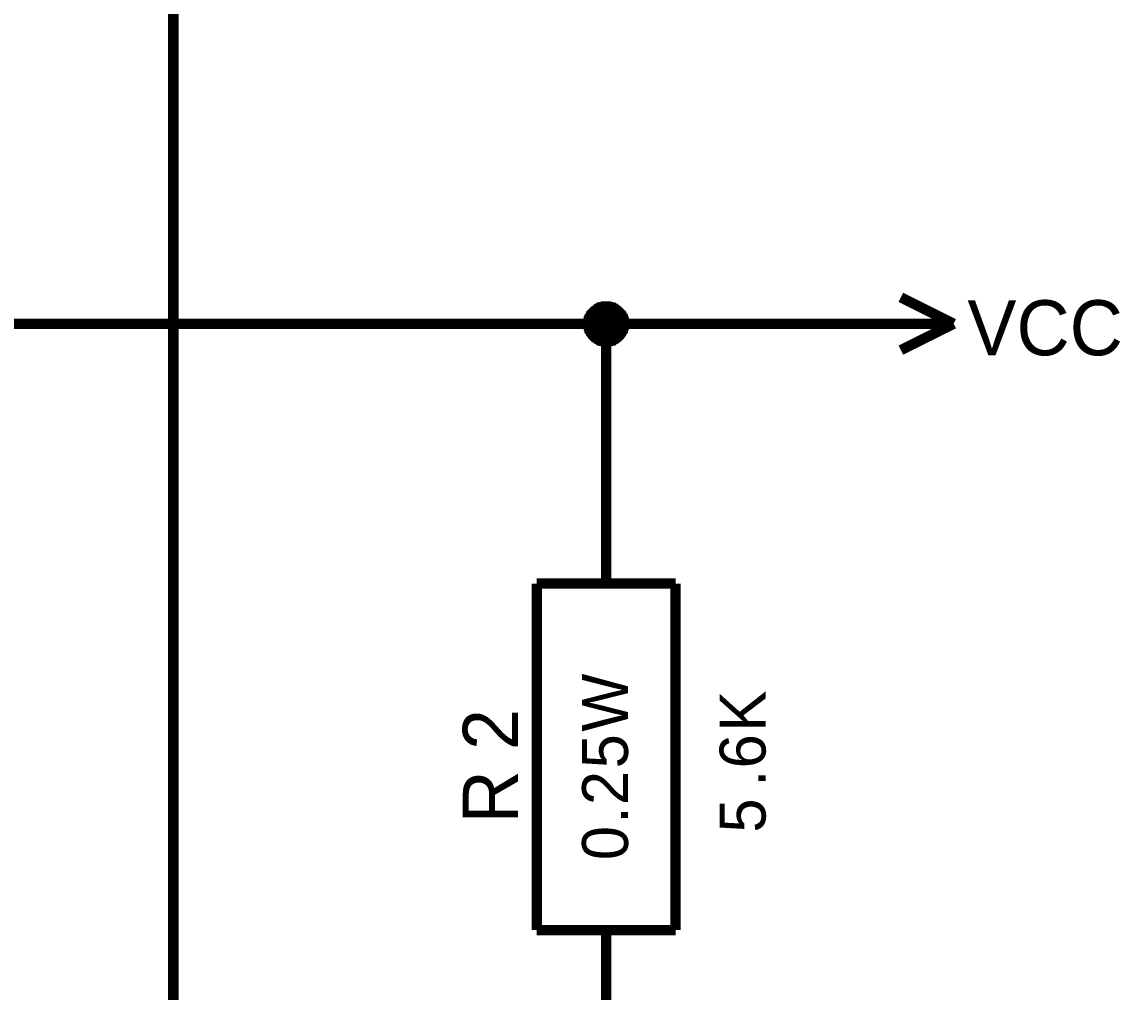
# Model space of a CAD drawing. Header units: millimetres. Extents: x 0 to 420, y 0 to 297.
# Drawn here: x 248.12 to 279.82, y 80.71 to 108.71 of the extents above; entities that cross this region are included whole.
import ezdxf

# ---------------------------------------------------------------- set-up
doc = ezdxf.new("R2010")
doc.units = ezdxf.units.MM
doc.layers.add('Sheet', color=255, linetype='Continuous')

msp = doc.modelspace()

# ---------------------------------------------------------------- linework, layer by layer
at = {"layer": 'Sheet'}
for points, const_width in [([(252.487, 117.485), (252.487, 74.995)], 0.3), ([(275.013, 99.999), (273.49, 100.761)], 0.3), ([(264.47, 99.999), (264.47, 100.032), (264.47, 100.049), (264.47, 100.082), (264.486, 100.098), (264.486, 100.132), (264.486, 100.148), (264.503, 100.165), (264.503, 100.198), (264.519, 100.214), (264.536, 100.231), (264.552, 100.264), (264.552, 100.281), (264.569, 100.297), (264.585, 100.314), (264.602, 100.33), (264.619, 100.347), (264.635, 100.363), (264.652, 100.38), (264.685, 100.396), (264.701, 100.413), (264.718, 100.43), (264.734, 100.43), (264.767, 100.446), (264.784, 100.463), (264.801, 100.463), (264.834, 100.479), (264.85, 100.479), (264.883, 100.479), (264.9, 100.496), (264.933, 100.496), (264.95, 100.496), (264.983, 100.496)], 0.3), ([(264.47, 99.999), (264.47, 100.032), (264.47, 100.049), (264.47, 100.082), (264.486, 100.098), (264.486, 100.132), (264.486, 100.148), (264.503, 100.165), (264.503, 100.198), (264.519, 100.214), (264.536, 100.231), (264.552, 100.264), (264.552, 100.281), (264.569, 100.297), (264.585, 100.314), (264.602, 100.33), (264.619, 100.347), (264.635, 100.363), (264.652, 100.38), (264.685, 100.396), (264.701, 100.413), (264.718, 100.43), (264.734, 100.43), (264.767, 100.446), (264.784, 100.463), (264.801, 100.463), (264.834, 100.479), (264.85, 100.479), (264.883, 100.479), (264.9, 100.496), (264.933, 100.496), (264.95, 100.496), (264.983, 100.496)], 0.3), ([(264.47, 99.999), (264.47, 100.032), (264.47, 100.049), (264.47, 100.082), (264.486, 100.098), (264.486, 100.132), (264.486, 100.148), (264.503, 100.165), (264.503, 100.198), (264.519, 100.214), (264.536, 100.231), (264.552, 100.264), (264.552, 100.281), (264.569, 100.297), (264.585, 100.314), (264.602, 100.33), (264.619, 100.347), (264.635, 100.363), (264.652, 100.38), (264.685, 100.396), (264.701, 100.413), (264.718, 100.43), (264.734, 100.43), (264.767, 100.446), (264.784, 100.463), (264.801, 100.463), (264.834, 100.479), (264.85, 100.479), (264.883, 100.479), (264.9, 100.496), (264.933, 100.496), (264.95, 100.496), (264.983, 100.496)], 0.3), ([(264.47, 99.999), (264.47, 100.032), (264.47, 100.049), (264.47, 100.082), (264.486, 100.098), (264.486, 100.132), (264.486, 100.148), (264.503, 100.165), (264.503, 100.198), (264.519, 100.214), (264.536, 100.231), (264.552, 100.264), (264.552, 100.281), (264.569, 100.297), (264.585, 100.314), (264.602, 100.33), (264.619, 100.347), (264.635, 100.363), (264.652, 100.38), (264.685, 100.396), (264.701, 100.413), (264.718, 100.43), (264.734, 100.43), (264.767, 100.446), (264.784, 100.463), (264.801, 100.463), (264.834, 100.479), (264.85, 100.479), (264.883, 100.479), (264.9, 100.496), (264.933, 100.496), (264.95, 100.496), (264.983, 100.496)], 0.3), ([(264.47, 99.999), (264.47, 100.032), (264.47, 100.049), (264.47, 100.082), (264.486, 100.098), (264.486, 100.132), (264.486, 100.148), (264.503, 100.165), (264.503, 100.198), (264.519, 100.214), (264.536, 100.231), (264.552, 100.264), (264.552, 100.281), (264.569, 100.297), (264.585, 100.314), (264.602, 100.33), (264.619, 100.347), (264.635, 100.363), (264.652, 100.38), (264.685, 100.396), (264.701, 100.413), (264.718, 100.43), (264.734, 100.43), (264.767, 100.446), (264.784, 100.463), (264.801, 100.463), (264.834, 100.479), (264.85, 100.479), (264.883, 100.479), (264.9, 100.496), (264.933, 100.496), (264.95, 100.496), (264.983, 100.496)], 0.0991), ([(264.47, 99.999), (264.47, 100.032), (264.47, 100.049), (264.47, 100.082), (264.486, 100.098), (264.486, 100.132), (264.486, 100.148), (264.503, 100.165), (264.503, 100.198), (264.519, 100.214), (264.536, 100.231), (264.552, 100.264), (264.552, 100.281), (264.569, 100.297), (264.585, 100.314), (264.602, 100.33), (264.619, 100.347), (264.635, 100.363), (264.652, 100.38), (264.685, 100.396), (264.701, 100.413), (264.718, 100.43), (264.734, 100.43), (264.767, 100.446), (264.784, 100.463), (264.801, 100.463), (264.834, 100.479), (264.85, 100.479), (264.883, 100.479), (264.9, 100.496), (264.933, 100.496), (264.95, 100.496), (264.983, 100.496)], 0.0991), ([(264.47, 99.999), (264.47, 100.032), (264.47, 100.049), (264.47, 100.082), (264.486, 100.098), (264.486, 100.132), (264.486, 100.148), (264.503, 100.165), (264.503, 100.198), (264.519, 100.214), (264.536, 100.231), (264.552, 100.264), (264.552, 100.281), (264.569, 100.297), (264.585, 100.314), (264.602, 100.33), (264.619, 100.347), (264.635, 100.363), (264.652, 100.38), (264.685, 100.396), (264.701, 100.413), (264.718, 100.43), (264.734, 100.43), (264.767, 100.446), (264.784, 100.463), (264.801, 100.463), (264.834, 100.479), (264.85, 100.479), (264.883, 100.479), (264.9, 100.496), (264.933, 100.496), (264.95, 100.496), (264.983, 100.496)], 0.0991), ([(264.47, 99.999), (264.47, 100.032), (264.47, 100.049), (264.47, 100.082), (264.486, 100.098), (264.486, 100.132), (264.486, 100.148), (264.503, 100.165), (264.503, 100.198), (264.519, 100.214), (264.536, 100.231), (264.552, 100.264), (264.552, 100.281), (264.569, 100.297), (264.585, 100.314), (264.602, 100.33), (264.619, 100.347), (264.635, 100.363), (264.652, 100.38), (264.685, 100.396), (264.701, 100.413), (264.718, 100.43), (264.734, 100.43), (264.767, 100.446), (264.784, 100.463), (264.801, 100.463), (264.834, 100.479), (264.85, 100.479), (264.883, 100.479), (264.9, 100.496), (264.933, 100.496), (264.95, 100.496), (264.983, 100.496)], 0.0991), ([(264.983, 100.496), (264.983, 100.496)], 0.3), ([(264.983, 100.496), (265.016, 100.496), (265.032, 100.496), (265.065, 100.496), (265.082, 100.479), (265.115, 100.479), (265.132, 100.479), (265.165, 100.463), (265.181, 100.463), (265.198, 100.446), (265.231, 100.43), (265.247, 100.43), (265.264, 100.413), (265.281, 100.396), (265.314, 100.38), (265.33, 100.363), (265.347, 100.347), (265.363, 100.33), (265.38, 100.314), (265.396, 100.297), (265.413, 100.281), (265.413, 100.264), (265.43, 100.231), (265.446, 100.214), (265.463, 100.198), (265.463, 100.165), (265.479, 100.148), (265.479, 100.132), (265.479, 100.098), (265.496, 100.082), (265.496, 100.049), (265.496, 100.032), (265.496, 99.999)], 0.3), ([(264.983, 100.496), (264.983, 100.496)], 0.3), ([(264.983, 100.496), (265.016, 100.496), (265.032, 100.496), (265.065, 100.496), (265.082, 100.479), (265.115, 100.479), (265.132, 100.479), (265.165, 100.463), (265.181, 100.463), (265.198, 100.446), (265.231, 100.43), (265.247, 100.43), (265.264, 100.413), (265.281, 100.396), (265.314, 100.38), (265.33, 100.363), (265.347, 100.347), (265.363, 100.33), (265.38, 100.314), (265.396, 100.297), (265.413, 100.281), (265.413, 100.264), (265.43, 100.231), (265.446, 100.214), (265.463, 100.198), (265.463, 100.165), (265.479, 100.148), (265.479, 100.132), (265.479, 100.098), (265.496, 100.082), (265.496, 100.049), (265.496, 100.032), (265.496, 99.999)], 0.3), ([(264.983, 100.496), (264.983, 100.496)], 0.3), ([(264.983, 100.496), (265.016, 100.496), (265.032, 100.496), (265.065, 100.496), (265.082, 100.479), (265.115, 100.479), (265.132, 100.479), (265.165, 100.463), (265.181, 100.463), (265.198, 100.446), (265.231, 100.43), (265.247, 100.43), (265.264, 100.413), (265.281, 100.396), (265.314, 100.38), (265.33, 100.363), (265.347, 100.347), (265.363, 100.33), (265.38, 100.314), (265.396, 100.297), (265.413, 100.281), (265.413, 100.264), (265.43, 100.231), (265.446, 100.214), (265.463, 100.198), (265.463, 100.165), (265.479, 100.148), (265.479, 100.132), (265.479, 100.098), (265.496, 100.082), (265.496, 100.049), (265.496, 100.032), (265.496, 99.999)], 0.3), ([(264.983, 100.496), (264.983, 100.496)], 0.3), ([(264.983, 100.496), (265.016, 100.496), (265.032, 100.496), (265.065, 100.496), (265.082, 100.479), (265.115, 100.479), (265.132, 100.479), (265.165, 100.463), (265.181, 100.463), (265.198, 100.446), (265.231, 100.43), (265.247, 100.43), (265.264, 100.413), (265.281, 100.396), (265.314, 100.38), (265.33, 100.363), (265.347, 100.347), (265.363, 100.33), (265.38, 100.314), (265.396, 100.297), (265.413, 100.281), (265.413, 100.264), (265.43, 100.231), (265.446, 100.214), (265.463, 100.198), (265.463, 100.165), (265.479, 100.148), (265.479, 100.132), (265.479, 100.098), (265.496, 100.082), (265.496, 100.049), (265.496, 100.032), (265.496, 99.999)], 0.3), ([(264.983, 100.496), (264.983, 100.496)], 0.0991), ([(264.983, 100.496), (265.016, 100.496), (265.032, 100.496), (265.065, 100.496), (265.082, 100.479), (265.115, 100.479), (265.132, 100.479), (265.165, 100.463), (265.181, 100.463), (265.198, 100.446), (265.231, 100.43), (265.247, 100.43), (265.264, 100.413), (265.281, 100.396), (265.314, 100.38), (265.33, 100.363), (265.347, 100.347), (265.363, 100.33), (265.38, 100.314), (265.396, 100.297), (265.413, 100.281), (265.413, 100.264), (265.43, 100.231), (265.446, 100.214), (265.463, 100.198), (265.463, 100.165), (265.479, 100.148), (265.479, 100.132), (265.479, 100.098), (265.496, 100.082), (265.496, 100.049), (265.496, 100.032), (265.496, 99.999)], 0.0991), ([(264.983, 100.496), (264.983, 100.496)], 0.0991), ([(264.983, 100.496), (265.016, 100.496), (265.032, 100.496), (265.065, 100.496), (265.082, 100.479), (265.115, 100.479), (265.132, 100.479), (265.165, 100.463), (265.181, 100.463), (265.198, 100.446), (265.231, 100.43), (265.247, 100.43), (265.264, 100.413), (265.281, 100.396), (265.314, 100.38), (265.33, 100.363), (265.347, 100.347), (265.363, 100.33), (265.38, 100.314), (265.396, 100.297), (265.413, 100.281), (265.413, 100.264), (265.43, 100.231), (265.446, 100.214), (265.463, 100.198), (265.463, 100.165), (265.479, 100.148), (265.479, 100.132), (265.479, 100.098), (265.496, 100.082), (265.496, 100.049), (265.496, 100.032), (265.496, 99.999)], 0.0991), ([(264.983, 100.496), (264.983, 100.496)], 0.0991), ([(264.983, 100.496), (265.016, 100.496), (265.032, 100.496), (265.065, 100.496), (265.082, 100.479), (265.115, 100.479), (265.132, 100.479), (265.165, 100.463), (265.181, 100.463), (265.198, 100.446), (265.231, 100.43), (265.247, 100.43), (265.264, 100.413), (265.281, 100.396), (265.314, 100.38), (265.33, 100.363), (265.347, 100.347), (265.363, 100.33), (265.38, 100.314), (265.396, 100.297), (265.413, 100.281), (265.413, 100.264), (265.43, 100.231), (265.446, 100.214), (265.463, 100.198), (265.463, 100.165), (265.479, 100.148), (265.479, 100.132), (265.479, 100.098), (265.496, 100.082), (265.496, 100.049), (265.496, 100.032), (265.496, 99.999)], 0.0991), ([(264.983, 100.496), (264.983, 100.496)], 0.0991), ([(264.983, 100.496), (265.016, 100.496), (265.032, 100.496), (265.065, 100.496), (265.082, 100.479), (265.115, 100.479), (265.132, 100.479), (265.165, 100.463), (265.181, 100.463), (265.198, 100.446), (265.231, 100.43), (265.247, 100.43), (265.264, 100.413), (265.281, 100.396), (265.314, 100.38), (265.33, 100.363), (265.347, 100.347), (265.363, 100.33), (265.38, 100.314), (265.396, 100.297), (265.413, 100.281), (265.413, 100.264), (265.43, 100.231), (265.446, 100.214), (265.463, 100.198), (265.463, 100.165), (265.479, 100.148), (265.479, 100.132), (265.479, 100.098), (265.496, 100.082), (265.496, 100.049), (265.496, 100.032), (265.496, 99.999)], 0.0991), ([(264.983, 99.999), (247.488, 99.999)], 0.3), ([(264.983, 99.486), (264.95, 99.486), (264.933, 99.486), (264.9, 99.486), (264.883, 99.502), (264.85, 99.502), (264.834, 99.502), (264.801, 99.519), (264.784, 99.519), (264.767, 99.535), (264.734, 99.552), (264.718, 99.569), (264.701, 99.569), (264.685, 99.585), (264.652, 99.602), (264.635, 99.618), (264.619, 99.635), (264.602, 99.651), (264.585, 99.668), (264.569, 99.701), (264.552, 99.718), (264.552, 99.734), (264.536, 99.751), (264.519, 99.784), (264.503, 99.8), (264.503, 99.817), (264.486, 99.85), (264.486, 99.867), (264.486, 99.9), (264.47, 99.916), (264.47, 99.949), (264.47, 99.966), (264.47, 99.999)], 0.3), ([(264.47, 99.999), (264.47, 99.999)], 0.3), ([(264.983, 99.486), (264.95, 99.486), (264.933, 99.486), (264.9, 99.486), (264.883, 99.502), (264.85, 99.502), (264.834, 99.502), (264.801, 99.519), (264.784, 99.519), (264.767, 99.535), (264.734, 99.552), (264.718, 99.569), (264.701, 99.569), (264.685, 99.585), (264.652, 99.602), (264.635, 99.618), (264.619, 99.635), (264.602, 99.651), (264.585, 99.668), (264.569, 99.701), (264.552, 99.718), (264.552, 99.734), (264.536, 99.751), (264.519, 99.784), (264.503, 99.8), (264.503, 99.817), (264.486, 99.85), (264.486, 99.867), (264.486, 99.9), (264.47, 99.916), (264.47, 99.949), (264.47, 99.966), (264.47, 99.999)], 0.3), ([(264.47, 99.999), (264.47, 99.999)], 0.3), ([(264.983, 99.486), (264.95, 99.486), (264.933, 99.486), (264.9, 99.486), (264.883, 99.502), (264.85, 99.502), (264.834, 99.502), (264.801, 99.519), (264.784, 99.519), (264.767, 99.535), (264.734, 99.552), (264.718, 99.569), (264.701, 99.569), (264.685, 99.585), (264.652, 99.602), (264.635, 99.618), (264.619, 99.635), (264.602, 99.651), (264.585, 99.668), (264.569, 99.701), (264.552, 99.718), (264.552, 99.734), (264.536, 99.751), (264.519, 99.784), (264.503, 99.8), (264.503, 99.817), (264.486, 99.85), (264.486, 99.867), (264.486, 99.9), (264.47, 99.916), (264.47, 99.949), (264.47, 99.966), (264.47, 99.999)], 0.3), ([(264.47, 99.999), (264.47, 99.999)], 0.3), ([(264.983, 99.486), (264.95, 99.486), (264.933, 99.486), (264.9, 99.486), (264.883, 99.502), (264.85, 99.502), (264.834, 99.502), (264.801, 99.519), (264.784, 99.519), (264.767, 99.535), (264.734, 99.552), (264.718, 99.569), (264.701, 99.569), (264.685, 99.585), (264.652, 99.602), (264.635, 99.618), (264.619, 99.635), (264.602, 99.651), (264.585, 99.668), (264.569, 99.701), (264.552, 99.718), (264.552, 99.734), (264.536, 99.751), (264.519, 99.784), (264.503, 99.8), (264.503, 99.817), (264.486, 99.85), (264.486, 99.867), (264.486, 99.9), (264.47, 99.916), (264.47, 99.949), (264.47, 99.966), (264.47, 99.999)], 0.3), ([(264.47, 99.999), (264.47, 99.999)], 0.3), ([(264.983, 99.486), (264.95, 99.486), (264.933, 99.486), (264.9, 99.486), (264.883, 99.502), (264.85, 99.502), (264.834, 99.502), (264.801, 99.519), (264.784, 99.519), (264.767, 99.535), (264.734, 99.552), (264.718, 99.569), (264.701, 99.569), (264.685, 99.585), (264.652, 99.602), (264.635, 99.618), (264.619, 99.635), (264.602, 99.651), (264.585, 99.668), (264.569, 99.701), (264.552, 99.718), (264.552, 99.734), (264.536, 99.751), (264.519, 99.784), (264.503, 99.8), (264.503, 99.817), (264.486, 99.85), (264.486, 99.867), (264.486, 99.9), (264.47, 99.916), (264.47, 99.949), (264.47, 99.966), (264.47, 99.999)], 0.0991), ([(264.47, 99.999), (264.47, 99.999)], 0.0991), ([(264.983, 99.486), (264.95, 99.486), (264.933, 99.486), (264.9, 99.486), (264.883, 99.502), (264.85, 99.502), (264.834, 99.502), (264.801, 99.519), (264.784, 99.519), (264.767, 99.535), (264.734, 99.552), (264.718, 99.569), (264.701, 99.569), (264.685, 99.585), (264.652, 99.602), (264.635, 99.618), (264.619, 99.635), (264.602, 99.651), (264.585, 99.668), (264.569, 99.701), (264.552, 99.718), (264.552, 99.734), (264.536, 99.751), (264.519, 99.784), (264.503, 99.8), (264.503, 99.817), (264.486, 99.85), (264.486, 99.867), (264.486, 99.9), (264.47, 99.916), (264.47, 99.949), (264.47, 99.966), (264.47, 99.999)], 0.0991), ([(264.47, 99.999), (264.47, 99.999)], 0.0991), ([(264.983, 99.486), (264.95, 99.486), (264.933, 99.486), (264.9, 99.486), (264.883, 99.502), (264.85, 99.502), (264.834, 99.502), (264.801, 99.519), (264.784, 99.519), (264.767, 99.535), (264.734, 99.552), (264.718, 99.569), (264.701, 99.569), (264.685, 99.585), (264.652, 99.602), (264.635, 99.618), (264.619, 99.635), (264.602, 99.651), (264.585, 99.668), (264.569, 99.701), (264.552, 99.718), (264.552, 99.734), (264.536, 99.751), (264.519, 99.784), (264.503, 99.8), (264.503, 99.817), (264.486, 99.85), (264.486, 99.867), (264.486, 99.9), (264.47, 99.916), (264.47, 99.949), (264.47, 99.966), (264.47, 99.999)], 0.0991), ([(264.47, 99.999), (264.47, 99.999)], 0.0991), ([(264.983, 99.486), (264.95, 99.486), (264.933, 99.486), (264.9, 99.486), (264.883, 99.502), (264.85, 99.502), (264.834, 99.502), (264.801, 99.519), (264.784, 99.519), (264.767, 99.535), (264.734, 99.552), (264.718, 99.569), (264.701, 99.569), (264.685, 99.585), (264.652, 99.602), (264.635, 99.618), (264.619, 99.635), (264.602, 99.651), (264.585, 99.668), (264.569, 99.701), (264.552, 99.718), (264.552, 99.734), (264.536, 99.751), (264.519, 99.784), (264.503, 99.8), (264.503, 99.817), (264.486, 99.85), (264.486, 99.867), (264.486, 99.9), (264.47, 99.916), (264.47, 99.949), (264.47, 99.966), (264.47, 99.999)], 0.0991), ([(264.47, 99.999), (264.47, 99.999)], 0.0991), ([(264.983, 94.998), (264.983, 99.999), (272.48, 99.999)], 0.3), ([(265.496, 99.999), (265.496, 99.966), (265.496, 99.949), (265.496, 99.916), (265.479, 99.9), (265.479, 99.867), (265.479, 99.85), (265.463, 99.817), (265.463, 99.8), (265.446, 99.784), (265.43, 99.751), (265.413, 99.734), (265.413, 99.718), (265.396, 99.701), (265.38, 99.668), (265.363, 99.651), (265.347, 99.635), (265.33, 99.618), (265.314, 99.602), (265.281, 99.585), (265.264, 99.569), (265.247, 99.569), (265.231, 99.552), (265.198, 99.535), (265.181, 99.519), (265.165, 99.519), (265.132, 99.502), (265.115, 99.502), (265.082, 99.502), (265.065, 99.486), (265.032, 99.486), (265.016, 99.486), (264.983, 99.486)], 0.3), ([(265.496, 99.999), (265.496, 99.966), (265.496, 99.949), (265.496, 99.916), (265.479, 99.9), (265.479, 99.867), (265.479, 99.85), (265.463, 99.817), (265.463, 99.8), (265.446, 99.784), (265.43, 99.751), (265.413, 99.734), (265.413, 99.718), (265.396, 99.701), (265.38, 99.668), (265.363, 99.651), (265.347, 99.635), (265.33, 99.618), (265.314, 99.602), (265.281, 99.585), (265.264, 99.569), (265.247, 99.569), (265.231, 99.552), (265.198, 99.535), (265.181, 99.519), (265.165, 99.519), (265.132, 99.502), (265.115, 99.502), (265.082, 99.502), (265.065, 99.486), (265.032, 99.486), (265.016, 99.486), (264.983, 99.486)], 0.3), ([(265.496, 99.999), (265.496, 99.966), (265.496, 99.949), (265.496, 99.916), (265.479, 99.9), (265.479, 99.867), (265.479, 99.85), (265.463, 99.817), (265.463, 99.8), (265.446, 99.784), (265.43, 99.751), (265.413, 99.734), (265.413, 99.718), (265.396, 99.701), (265.38, 99.668), (265.363, 99.651), (265.347, 99.635), (265.33, 99.618), (265.314, 99.602), (265.281, 99.585), (265.264, 99.569), (265.247, 99.569), (265.231, 99.552), (265.198, 99.535), (265.181, 99.519), (265.165, 99.519), (265.132, 99.502), (265.115, 99.502), (265.082, 99.502), (265.065, 99.486), (265.032, 99.486), (265.016, 99.486), (264.983, 99.486)], 0.3), ([(265.496, 99.999), (265.496, 99.966), (265.496, 99.949), (265.496, 99.916), (265.479, 99.9), (265.479, 99.867), (265.479, 99.85), (265.463, 99.817), (265.463, 99.8), (265.446, 99.784), (265.43, 99.751), (265.413, 99.734), (265.413, 99.718), (265.396, 99.701), (265.38, 99.668), (265.363, 99.651), (265.347, 99.635), (265.33, 99.618), (265.314, 99.602), (265.281, 99.585), (265.264, 99.569), (265.247, 99.569), (265.231, 99.552), (265.198, 99.535), (265.181, 99.519), (265.165, 99.519), (265.132, 99.502), (265.115, 99.502), (265.082, 99.502), (265.065, 99.486), (265.032, 99.486), (265.016, 99.486), (264.983, 99.486)], 0.3), ([(265.496, 99.999), (265.496, 99.966), (265.496, 99.949), (265.496, 99.916), (265.479, 99.9), (265.479, 99.867), (265.479, 99.85), (265.463, 99.817), (265.463, 99.8), (265.446, 99.784), (265.43, 99.751), (265.413, 99.734), (265.413, 99.718), (265.396, 99.701), (265.38, 99.668), (265.363, 99.651), (265.347, 99.635), (265.33, 99.618), (265.314, 99.602), (265.281, 99.585), (265.264, 99.569), (265.247, 99.569), (265.231, 99.552), (265.198, 99.535), (265.181, 99.519), (265.165, 99.519), (265.132, 99.502), (265.115, 99.502), (265.082, 99.502), (265.065, 99.486), (265.032, 99.486), (265.016, 99.486), (264.983, 99.486)], 0.0991), ([(265.496, 99.999), (265.496, 99.966), (265.496, 99.949), (265.496, 99.916), (265.479, 99.9), (265.479, 99.867), (265.479, 99.85), (265.463, 99.817), (265.463, 99.8), (265.446, 99.784), (265.43, 99.751), (265.413, 99.734), (265.413, 99.718), (265.396, 99.701), (265.38, 99.668), (265.363, 99.651), (265.347, 99.635), (265.33, 99.618), (265.314, 99.602), (265.281, 99.585), (265.264, 99.569), (265.247, 99.569), (265.231, 99.552), (265.198, 99.535), (265.181, 99.519), (265.165, 99.519), (265.132, 99.502), (265.115, 99.502), (265.082, 99.502), (265.065, 99.486), (265.032, 99.486), (265.016, 99.486), (264.983, 99.486)], 0.0991), ([(265.496, 99.999), (265.496, 99.966), (265.496, 99.949), (265.496, 99.916), (265.479, 99.9), (265.479, 99.867), (265.479, 99.85), (265.463, 99.817), (265.463, 99.8), (265.446, 99.784), (265.43, 99.751), (265.413, 99.734), (265.413, 99.718), (265.396, 99.701), (265.38, 99.668), (265.363, 99.651), (265.347, 99.635), (265.33, 99.618), (265.314, 99.602), (265.281, 99.585), (265.264, 99.569), (265.247, 99.569), (265.231, 99.552), (265.198, 99.535), (265.181, 99.519), (265.165, 99.519), (265.132, 99.502), (265.115, 99.502), (265.082, 99.502), (265.065, 99.486), (265.032, 99.486), (265.016, 99.486), (264.983, 99.486)], 0.0991), ([(265.496, 99.999), (265.496, 99.966), (265.496, 99.949), (265.496, 99.916), (265.479, 99.9), (265.479, 99.867), (265.479, 99.85), (265.463, 99.817), (265.463, 99.8), (265.446, 99.784), (265.43, 99.751), (265.413, 99.734), (265.413, 99.718), (265.396, 99.701), (265.38, 99.668), (265.363, 99.651), (265.347, 99.635), (265.33, 99.618), (265.314, 99.602), (265.281, 99.585), (265.264, 99.569), (265.247, 99.569), (265.231, 99.552), (265.198, 99.535), (265.181, 99.519), (265.165, 99.519), (265.132, 99.502), (265.115, 99.502), (265.082, 99.502), (265.065, 99.486), (265.032, 99.486), (265.016, 99.486), (264.983, 99.486)], 0.0991), ([(265.496, 99.999), (265.496, 99.999), (265.496, 99.999), (265.496, 99.999), (265.496, 99.999), (265.496, 99.999), (265.496, 99.999), (265.496, 99.999), (265.496, 99.999), (265.496, 99.999), (265.496, 99.999), (265.496, 99.999), (265.496, 99.999), (265.496, 99.999), (265.496, 99.999), (265.496, 99.999), (265.496, 99.999), (265.496, 99.999), (265.496, 99.999), (265.496, 99.999), (265.496, 99.999), (265.496, 99.999), (265.496, 99.999), (265.496, 99.999), (265.496, 99.999), (265.496, 99.999), (265.496, 99.999), (265.496, 99.999), (265.496, 99.999), (265.496, 99.999), (265.496, 99.999), (265.496, 99.999), (265.496, 99.999)], 0.3), ([(265.496, 99.999), (265.496, 99.999)], 0.3), ([(265.496, 99.999), (265.496, 99.999), (265.496, 99.999), (265.496, 99.999), (265.496, 99.999), (265.496, 99.999), (265.496, 99.999), (265.496, 99.999), (265.496, 99.999), (265.496, 99.999), (265.496, 99.999), (265.496, 99.999), (265.496, 99.999), (265.496, 99.999), (265.496, 99.999), (265.496, 99.999), (265.496, 99.999), (265.496, 99.999), (265.496, 99.999), (265.496, 99.999), (265.496, 99.999), (265.496, 99.999), (265.496, 99.999), (265.496, 99.999), (265.496, 99.999), (265.496, 99.999), (265.496, 99.999), (265.496, 99.999), (265.496, 99.999), (265.496, 99.999), (265.496, 99.999), (265.496, 99.999), (265.496, 99.999)], 0.3), ([(265.496, 99.999), (265.496, 99.999)], 0.3), ([(265.496, 99.999), (265.496, 99.999), (265.496, 99.999), (265.496, 99.999), (265.496, 99.999), (265.496, 99.999), (265.496, 99.999), (265.496, 99.999), (265.496, 99.999), (265.496, 99.999), (265.496, 99.999), (265.496, 99.999), (265.496, 99.999), (265.496, 99.999), (265.496, 99.999), (265.496, 99.999), (265.496, 99.999), (265.496, 99.999), (265.496, 99.999), (265.496, 99.999), (265.496, 99.999), (265.496, 99.999), (265.496, 99.999), (265.496, 99.999), (265.496, 99.999), (265.496, 99.999), (265.496, 99.999), (265.496, 99.999), (265.496, 99.999), (265.496, 99.999), (265.496, 99.999), (265.496, 99.999), (265.496, 99.999)], 0.3), ([(265.496, 99.999), (265.496, 99.999)], 0.3), ([(265.496, 99.999), (265.496, 99.999), (265.496, 99.999), (265.496, 99.999), (265.496, 99.999), (265.496, 99.999), (265.496, 99.999), (265.496, 99.999), (265.496, 99.999), (265.496, 99.999), (265.496, 99.999), (265.496, 99.999), (265.496, 99.999), (265.496, 99.999), (265.496, 99.999), (265.496, 99.999), (265.496, 99.999), (265.496, 99.999), (265.496, 99.999), (265.496, 99.999), (265.496, 99.999), (265.496, 99.999), (265.496, 99.999), (265.496, 99.999), (265.496, 99.999), (265.496, 99.999), (265.496, 99.999), (265.496, 99.999), (265.496, 99.999), (265.496, 99.999), (265.496, 99.999), (265.496, 99.999), (265.496, 99.999)], 0.3), ([(265.496, 99.999), (265.496, 99.999)], 0.3), ([(265.496, 99.999), (265.496, 99.999), (265.496, 99.999), (265.496, 99.999), (265.496, 99.999), (265.496, 99.999), (265.496, 99.999), (265.496, 99.999), (265.496, 99.999), (265.496, 99.999), (265.496, 99.999), (265.496, 99.999), (265.496, 99.999), (265.496, 99.999), (265.496, 99.999), (265.496, 99.999), (265.496, 99.999), (265.496, 99.999), (265.496, 99.999), (265.496, 99.999), (265.496, 99.999), (265.496, 99.999), (265.496, 99.999), (265.496, 99.999), (265.496, 99.999), (265.496, 99.999), (265.496, 99.999), (265.496, 99.999), (265.496, 99.999), (265.496, 99.999), (265.496, 99.999), (265.496, 99.999), (265.496, 99.999)], 0.0991), ([(265.496, 99.999), (265.496, 99.999)], 0.0991), ([(265.496, 99.999), (265.496, 99.999), (265.496, 99.999), (265.496, 99.999), (265.496, 99.999), (265.496, 99.999), (265.496, 99.999), (265.496, 99.999), (265.496, 99.999), (265.496, 99.999), (265.496, 99.999), (265.496, 99.999), (265.496, 99.999), (265.496, 99.999), (265.496, 99.999), (265.496, 99.999), (265.496, 99.999), (265.496, 99.999), (265.496, 99.999), (265.496, 99.999), (265.496, 99.999), (265.496, 99.999), (265.496, 99.999), (265.496, 99.999), (265.496, 99.999), (265.496, 99.999), (265.496, 99.999), (265.496, 99.999), (265.496, 99.999), (265.496, 99.999), (265.496, 99.999), (265.496, 99.999), (265.496, 99.999)], 0.0991), ([(265.496, 99.999), (265.496, 99.999)], 0.0991), ([(265.496, 99.999), (265.496, 99.999), (265.496, 99.999), (265.496, 99.999), (265.496, 99.999), (265.496, 99.999), (265.496, 99.999), (265.496, 99.999), (265.496, 99.999), (265.496, 99.999), (265.496, 99.999), (265.496, 99.999), (265.496, 99.999), (265.496, 99.999), (265.496, 99.999), (265.496, 99.999), (265.496, 99.999), (265.496, 99.999), (265.496, 99.999), (265.496, 99.999), (265.496, 99.999), (265.496, 99.999), (265.496, 99.999), (265.496, 99.999), (265.496, 99.999), (265.496, 99.999), (265.496, 99.999), (265.496, 99.999), (265.496, 99.999), (265.496, 99.999), (265.496, 99.999), (265.496, 99.999), (265.496, 99.999)], 0.0991), ([(265.496, 99.999), (265.496, 99.999)], 0.0991), ([(265.496, 99.999), (265.496, 99.999), (265.496, 99.999), (265.496, 99.999), (265.496, 99.999), (265.496, 99.999), (265.496, 99.999), (265.496, 99.999), (265.496, 99.999), (265.496, 99.999), (265.496, 99.999), (265.496, 99.999), (265.496, 99.999), (265.496, 99.999), (265.496, 99.999), (265.496, 99.999), (265.496, 99.999), (265.496, 99.999), (265.496, 99.999), (265.496, 99.999), (265.496, 99.999), (265.496, 99.999), (265.496, 99.999), (265.496, 99.999), (265.496, 99.999), (265.496, 99.999), (265.496, 99.999), (265.496, 99.999), (265.496, 99.999), (265.496, 99.999), (265.496, 99.999), (265.496, 99.999), (265.496, 99.999)], 0.0991), ([(265.496, 99.999), (265.496, 99.999)], 0.0991), ([(272.48, 99.999), (275.013, 99.999)], 0.3), ([(275.013, 99.999), (273.49, 99.237)], 0.3), ([(264.983, 92.498), (264.983, 94.998)], 0.3), ([(262.98, 92.498), (266.985, 92.498)], 0.3), ([(262.98, 82.496), (262.98, 92.498)], 0.3), ([(266.985, 82.496), (266.985, 92.498)], 0.3), ([(262.98, 82.496), (266.985, 82.496)], 0.3), ([(264.983, 82.496), (264.983, 79.996)], 0.3)]:
    msp.add_lwpolyline(points, dxfattribs=dict(at, const_width=const_width))
at = {"layer": 'Sheet', "const_width": 0.508}
msp.add_lwpolyline([(264.746, 100, 1), (265.254, 100, 1)], format="xyb", close=True, dxfattribs=at)

# ---------------------------------------------------------------- texts
at = {"layer": 'Sheet'}
msp.add_text('VCC', height=1.5897, dxfattribs=at).set_placement((275.41, 99.088))
for s, height, p in [('W', 1.325, (265.612, 88.226)), ('K', 1.325, (269.584, 88.226)), ('2', 1.59, (262.434, 87.696)), ('5', 1.325, (265.612, 87.166)), ('6', 1.325, (269.584, 87.166)), ('R', 1.59, (262.434, 85.576)), ('2', 1.325, (265.612, 86.106)), ('.', 1.325, (269.584, 86.636)), ('.', 1.325, (265.612, 85.576)), ('5', 1.325, (269.584, 85.311)), ('0', 1.325, (265.612, 84.517))]:
    msp.add_text(s, height=height, rotation=90, dxfattribs=at).set_placement(p)

doc.saveas('drawing.dxf')
